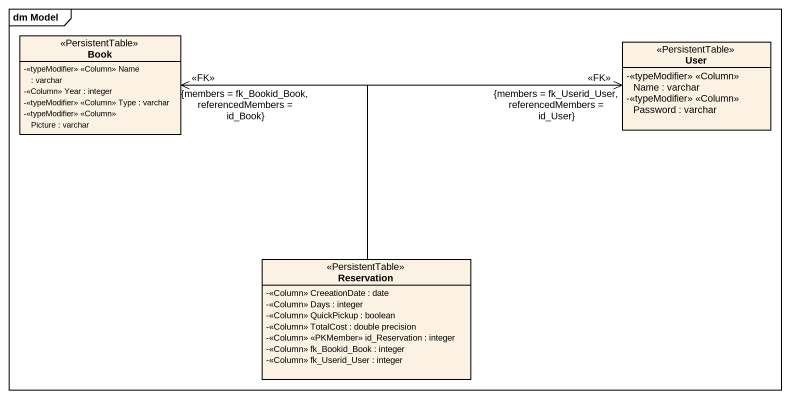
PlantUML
@startuml
mainframe dm Model
hide circle
hide empty members
skinparam classAttributeIconSize 0
class Book <<PersistentTable>> {
  -<<typeModifier>> <<Column>> Name : varchar
  -<<Column>> Year : integer
  -<<typeModifier>> <<Column>> Type : varchar
  -<<typeModifier>> <<Column>> Picture : varchar
}
class User <<PersistentTable>> {
  -<<typeModifier>> <<Column>> Name : varchar
  -<<typeModifier>> <<Column>> Password : varchar
}
class Reservation <<PersistentTable>> {
  -<<Column>> CreeationDate : date
  -<<Column>> Days : integer
  -<<Column>> QuickPickup : boolean
  -<<Column>> TotalCost : double precision
  -<<Column>> <<PKMember>> id_Reservation : integer
  -<<Column>> fk_Bookid_Book : integer
  -<<Column>> fk_Userid_User : integer
}
Reservation -up-> "<<FK>>\n{members = fk_Bookid_Book, referencedMembers = id_Book}" Book
Reservation -up-> "<<FK>>\n{members = fk_Userid_User, referencedMembers = id_User}" User
@enduml
